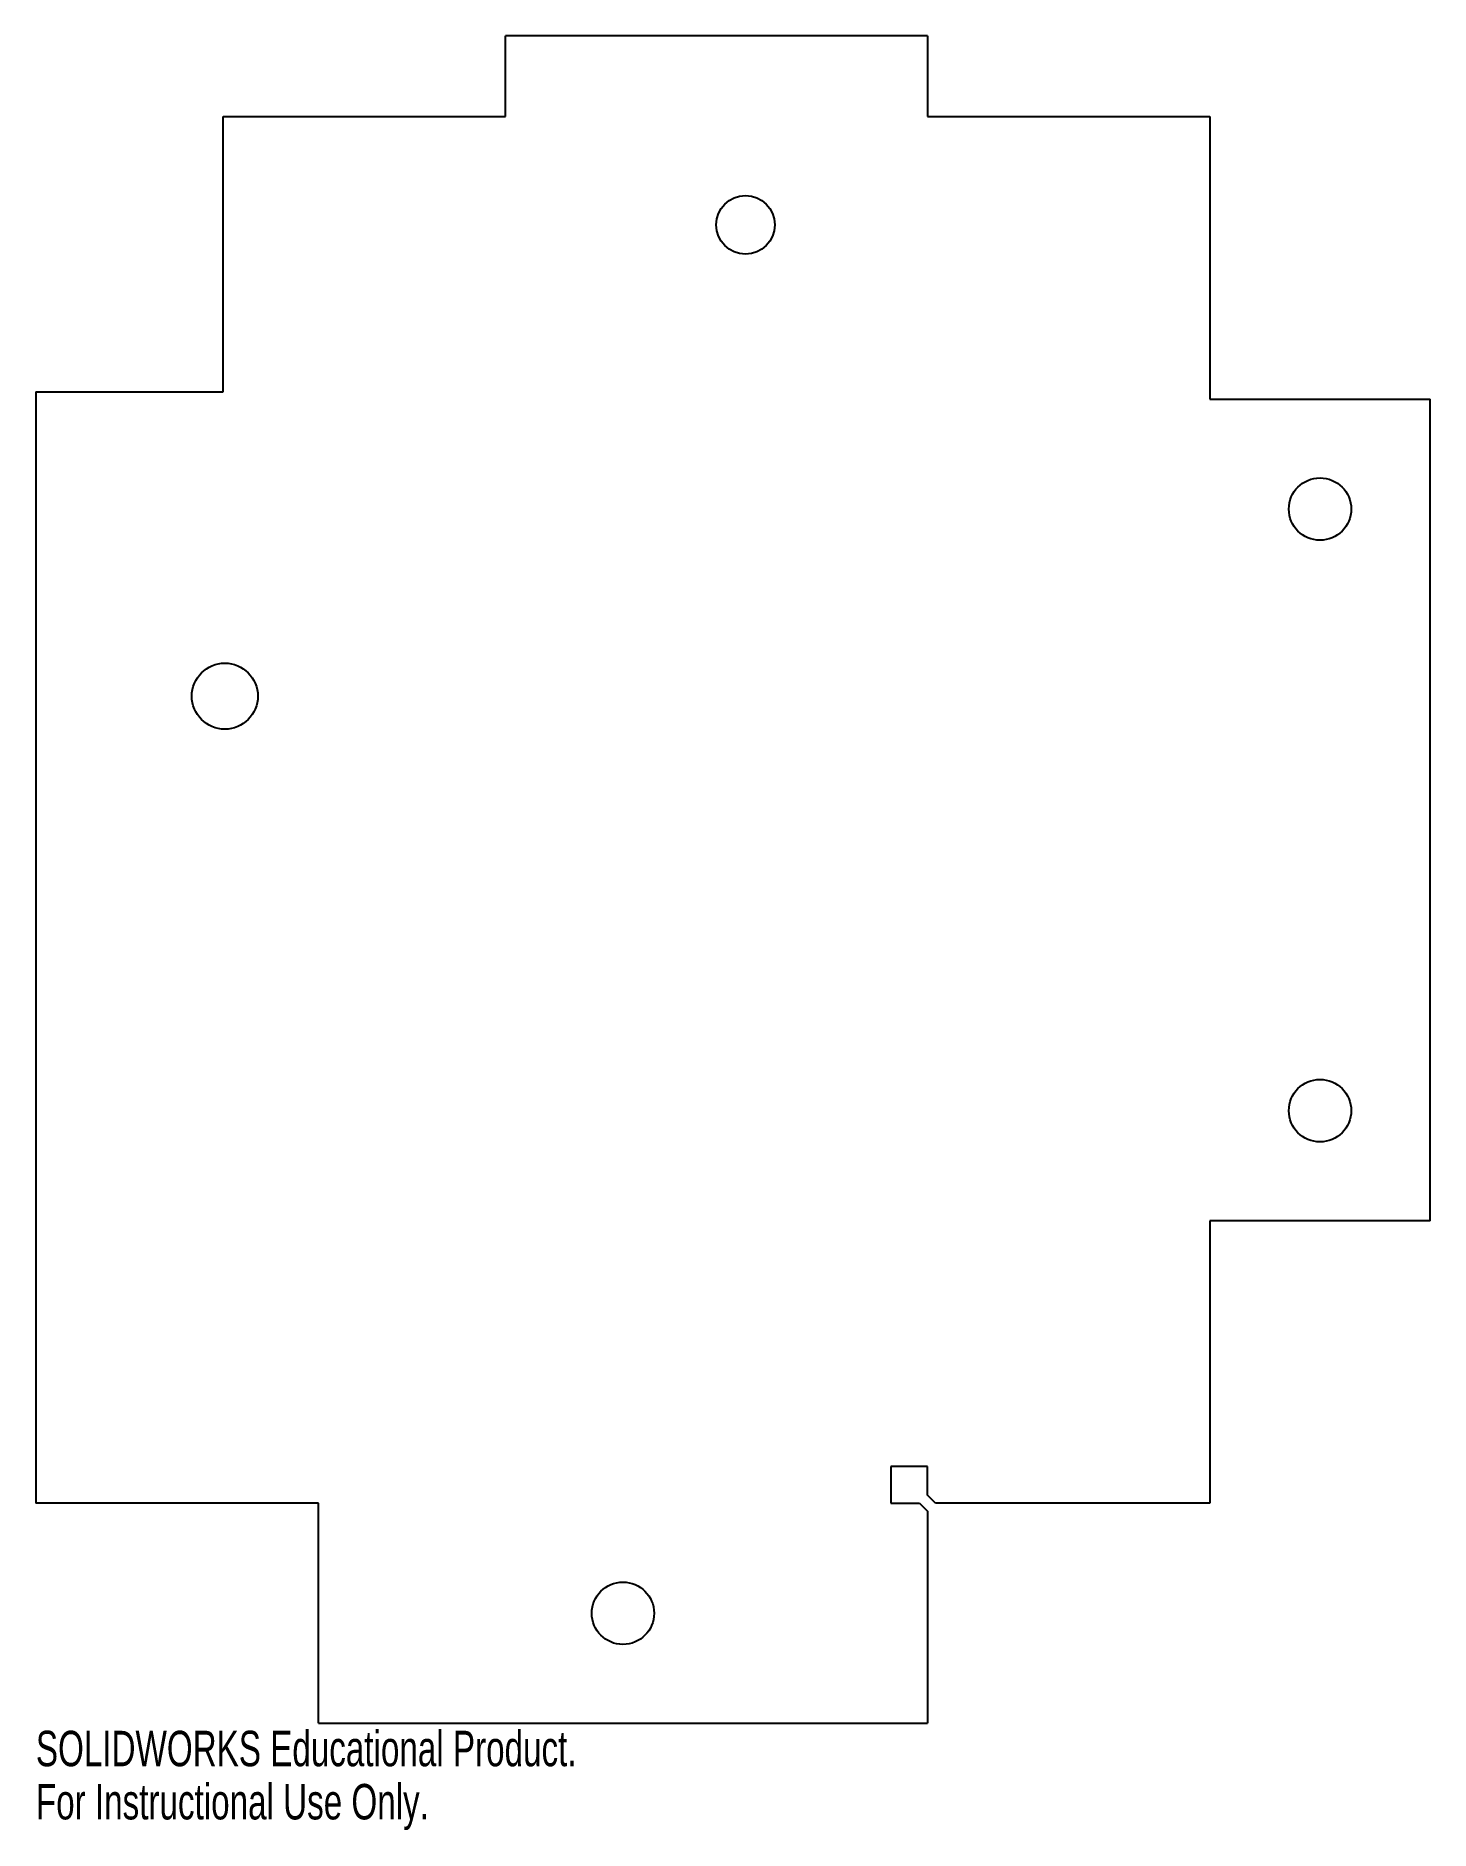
# Model space of a CAD drawing. Header units: millimetres. Extents: x -95 to 95, y -130 to 115.
import ezdxf

# ---------------------------------------------------------------- set-up
doc = ezdxf.new("R2010")
doc.units = ezdxf.units.MM
doc.styles.add('SLDTEXTSTYLE0', font='TXT', dxfattribs={"width": 0.7})

msp = doc.modelspace()

# ---------------------------------------------------------------- linework, layer by layer
at = {"color": 7, "linetype": 'Continuous', "lineweight": 25}
for p, q in [((26.5, 115), (-31, 115)), ((-31, 104), (-31, 115)), ((26.5, 115), (26.5, 104)), ((-69.5, 104), (-31, 104)), ((-69.5, 66.5), (-69.5, 104)), ((26.5, 104), (65, 104)), ((65, 104), (65, 65.5)), ((-95, 66.5), (-69.5, 66.5)), ((-95, 66.5), (-95, -85)), ((65, 65.5), (95, 65.5)), ((95, -46.5), (95, 65.5)), ((65, -46.5), (65, -85)), ((95, -46.5), (65, -46.5)), ((21.5, -80), (21.5, -85)), ((26.5, -80), (21.5, -80)), ((26.5, -83.9), (26.5, -80)), ((-56.5, -85), (-95, -85)), ((-56.5, -115), (-56.5, -85)), ((21.5, -85), (25.4, -85)), ((25.4, -85), (26.5, -86.1)), ((27.6, -85), (26.5, -83.9)), ((65, -85), (27.6, -85)), ((26.5, -86.1), (26.5, -115)), ((-56.5, -115), (26.5, -115))]:
    msp.add_line(p, q, dxfattribs=at)
for centre, radius in [((1.7, 89.25), 4), ((80, 50.5), 4.25), ((-69.25, 25), 4.5), ((80, -31.5), 4.25), ((-15, -100), 4.25)]:
    msp.add_circle(centre, radius, dxfattribs=at)

# ---------------------------------------------------------------- texts
at = {"color": 7, "linetype": 'Continuous', "char_height": 4.8336, "attachment_point": 1, "style": 'SLDTEXTSTYLE0'}
for s, insert in [('SOLIDWORKS Educational Product.', (-95, -116.02)), ('For Instructional Use Only.', (-95, -123.27))]:
    msp.add_mtext(s, dxfattribs=dict(at, insert=insert))

doc.saveas('drawing.dxf')
